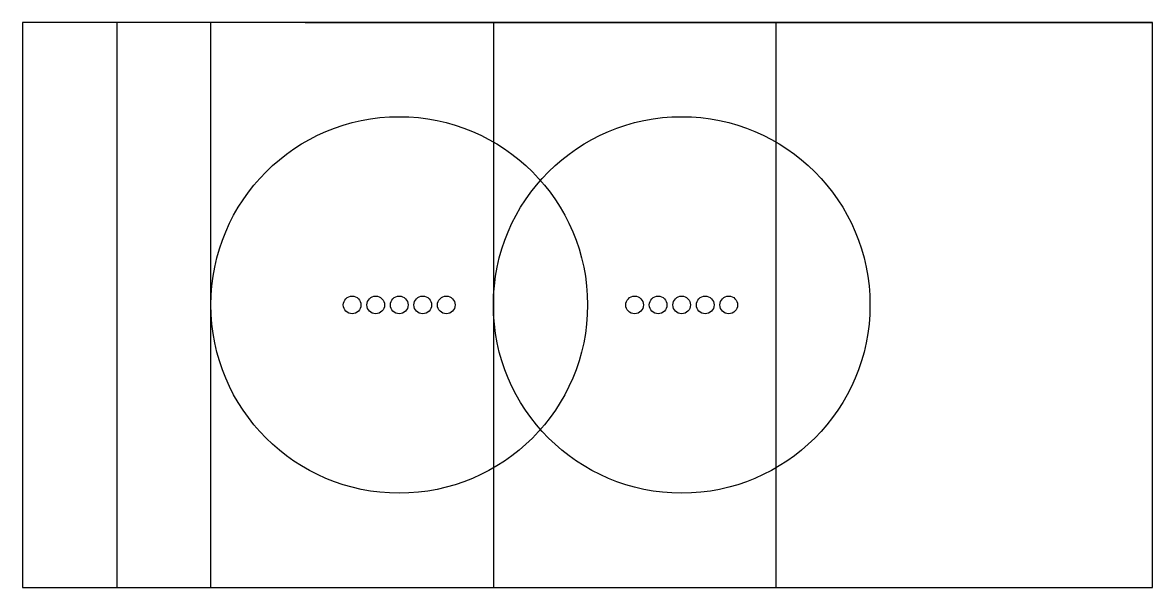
# Model space of a CAD drawing. Header units: millimetres. Extents: x 338 to 458, y 316 to 376.
import ezdxf

# ---------------------------------------------------------------- set-up
doc = ezdxf.new("R2010")
doc.units = ezdxf.units.MM
doc.layers.get('0').update_dxf_attribs({"linetype": 'CONTINUOUS', "lineweight": 25, "true_color": 0x000000})

msp = doc.modelspace()

# ---------------------------------------------------------------- linework, layer by layer
for p, q in [((457.94, 375.61), (337.94, 375.61)), ((337.94, 375.61), (337.94, 315.61)), ((347.94, 375.61), (347.94, 315.61)), ((357.94, 315.61), (357.94, 375.61)), ((367.94, 375.61), (457.94, 375.61)), ((387.94, 375.61), (387.94, 315.61)), ((417.94, 375.61), (417.94, 315.61)), ((457.94, 315.61), (457.94, 375.61)), ((337.94, 315.61), (457.94, 315.61))]:
    msp.add_line(p, q)
for centre, radius in [((377.94, 345.61), 20), ((407.94, 345.61), 20), ((372.94, 345.61), 0.938), ((375.44, 345.61), 0.938), ((377.94, 345.61), 0.938), ((380.44, 345.61), 0.938), ((382.94, 345.61), 0.938), ((402.94, 345.61), 0.938), ((405.44, 345.61), 0.938), ((407.94, 345.61), 0.938), ((410.44, 345.61), 0.938), ((412.94, 345.61), 0.938)]:
    msp.add_circle(centre, radius)

doc.saveas('drawing.dxf')
